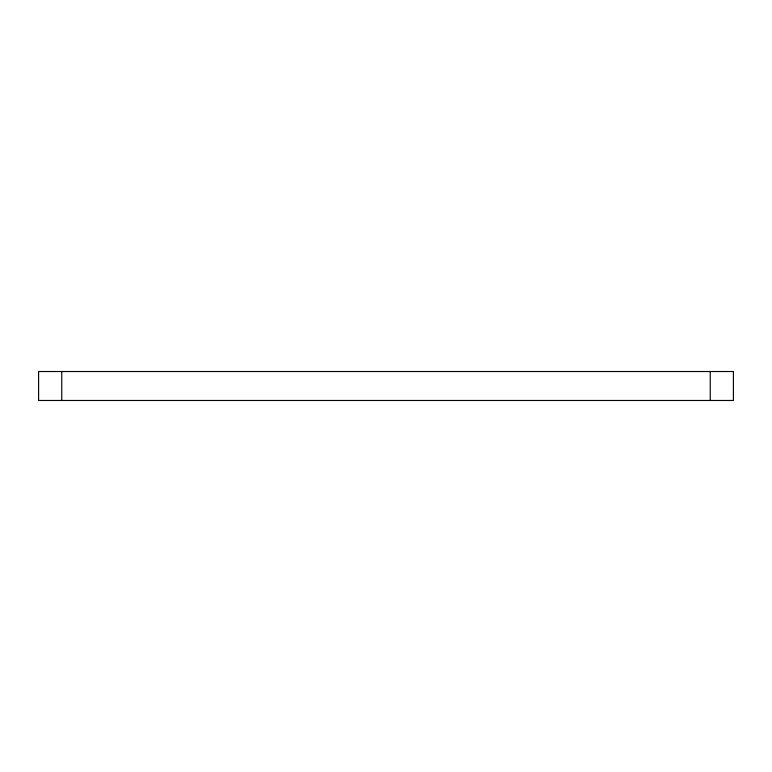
<?xml version="1.0" encoding="UTF-8"?>
<svg xmlns="http://www.w3.org/2000/svg" width="772" height="772" viewBox="0 0 772 772"><rect width="100%" height="100%" fill="white"/><g stroke="black" fill="none" stroke-linecap="round" stroke-linejoin="round"><path stroke-width="1.16" d="M710.24 371.525L710.24 400.475M61.76 371.525L61.76 400.475M733.4 371.525L38.6 371.525L38.6 400.475L733.4 400.475L733.4 371.525"/></g></svg>
